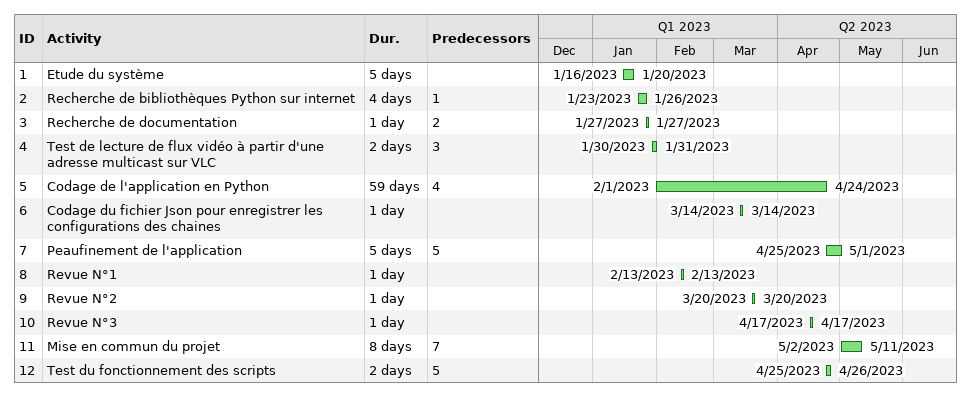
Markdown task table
| ID | Task | Duration | Start | Finish | Predecessors |
|---|---|---|---|---|---|
| 1 | Etude du système | 5d | 2023-01-16 | 2023-01-20 |  |
| 2 | Recherche de bibliothèques Python sur internet | 4d | 2023-01-23 | 2023-01-26 | 1 |
| 3 | Recherche de documentation | 1d | 2023-01-27 | 2023-01-27 | 2 |
| 4 | Test de lecture de flux vidéo à partir d'une adresse multicast sur VLC | 2d | 2023-01-30 | 2023-01-31 | 3 |
| 5 | Codage de l'application en Python | 59d | 2023-02-01 | 2023-04-24 | 4 |
| 6 | Codage du fichier Json pour enregistrer les configurations des chaines | 1d | 2023-03-14 | 2023-03-14 |  |
| 7 | Peaufinement de l'application | 5d | 2023-04-25 | 2023-05-01 | 5 |
| 8 | Revue N°1 | 1d | 2023-02-13 | 2023-02-13 |  |
| 9 | Revue N°2 | 1d | 2023-03-20 | 2023-03-20 |  |
| 10 | Revue N°3 | 1d | 2023-04-17 | 2023-04-17 |  |
| 11 | Mise en commun du projet | 8d | 2023-05-02 | 2023-05-11 | 7 |
| 12 | Test du fonctionnement des scripts | 2d | 2023-04-25 | 2023-04-26 | 5 |
